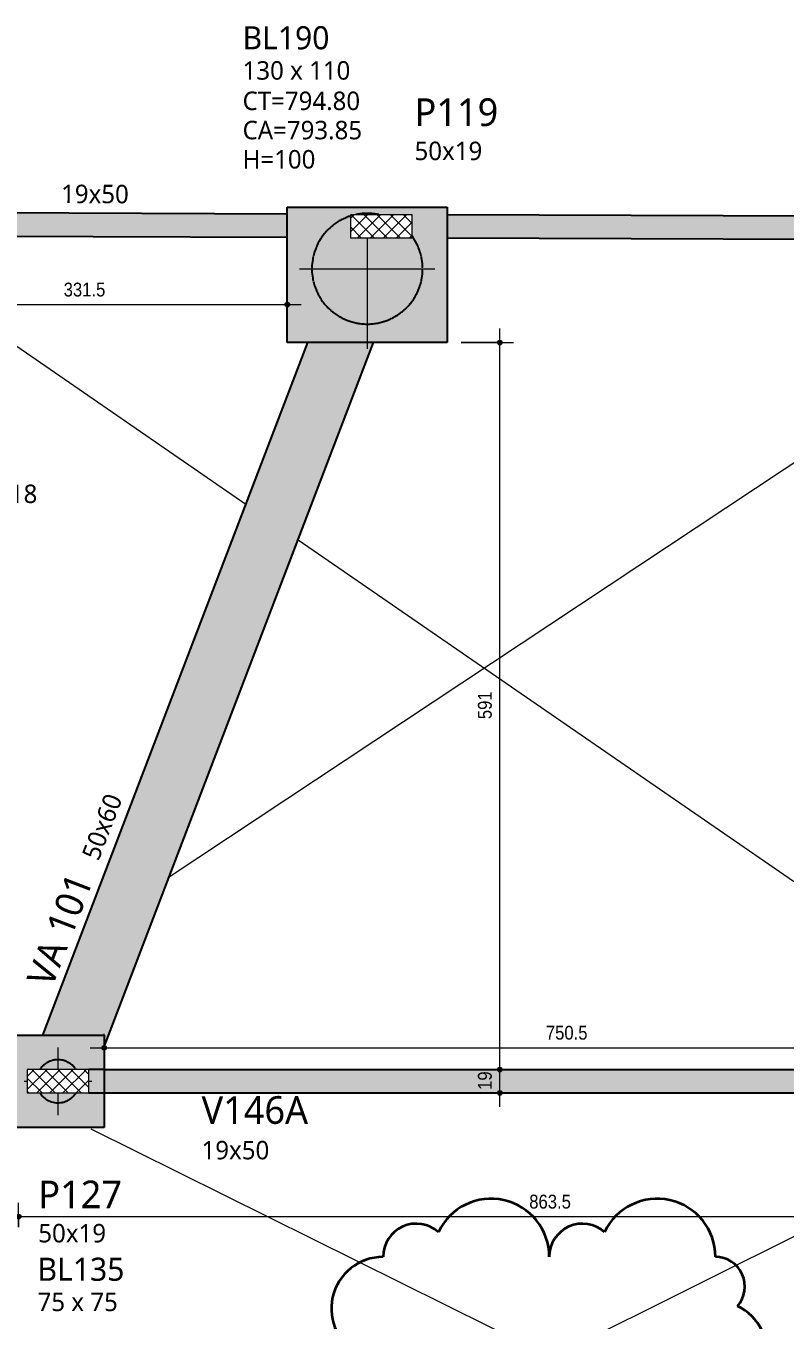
# Model space of a CAD drawing. Extents: x -2131 to 52870, y -3196 to 88043.
# Drawn here: x 44712 to 45329, y 953 to 2006 of the extents above; entities that cross this region are included whole.
import ezdxf

# ---------------------------------------------------------------- set-up
doc = ezdxf.new("R2010")
doc.units = 0
doc.linetypes.add('Hidden', pattern=[0.714375, 0.47625, -0.238125])
doc.linetypes.add('Traço', pattern=[0.635, 0.3175, -0.3175])
for name, color, linetype, lineweight in [('A-ANNO-DIMS', 7, 'Continuous', 9), ('A-ANNO-DIMS-75', 7, 'Continuous', 9), ('A-DETL-GENF', 7, 'Continuous', 18), ('A-GENM-IDEN', 7, 'Continuous', 9), ('S-BEAM', 7, 'Continuous', 25), ('S-BEAM-HDLN', 7, 'Traço', 25), ('S-BEAM-IDEN', 7, 'Continuous', 9), ('S-COLS-IDEN', 7, 'Continuous', 9), ('S-FNDN', 7, 'Continuous', 25), ('S-FNDN-HDLN', 7, 'Traço', 18), ('S-FNDN-IDEN', 7, 'Continuous', 9)]:
    doc.layers.add(name, color=color, linetype=linetype, lineweight=lineweight)
doc.layers.add('A-DETL', color=7, linetype='Continuous', lineweight=18, true_color=0x00a600)
doc.layers.add('G-ANNO-REVC', color=1, linetype='Continuous', lineweight=35, true_color=0xff0000)
doc.styles.add('Fira Sans_3', font='', dxfattribs={"width": 0.9, "height": 11.25})
doc.styles.add('Gadugi', font='gadugi.ttf', dxfattribs={"height": 15})
doc.styles.add('Gadugi_6', font='gadugi.ttf', dxfattribs={"height": 22.5})
doc.styles.add('Gadugi_8', font='gadugi.ttf', dxfattribs={"height": 18.75})
doc.styles.get('Fira Sans_3').set_extended_font_data('Fira Sans')
doc.dimstyles.new('PED_1_5mm_ESQ_7', dxfattribs={"dimscale": 30.48, "dimtxt": 15.344768, "dimasz": 0.492126, "dimexe": 0.369094, "dimexo": 0.369094, "dimgap": 0.073819, "dimtad": 1, "dimdec": 1, "dimrnd": 0.5, "dimdsep": 46, "dimtxsty": 'Fira Sans_3', "dimblk1": 'DOTSMALL', "dimblk2": 'DOTSMALL', "dimsah": 1, "dimcen": 0.09, "dimdle": 0.369094, "dimazin": 0, "dimtfac": 1, "dimtdec": 4, "dimtix": 1, "dimtmove": 0, "dimatfit": 3, "dimfxl": 1, "dimtvp": 1, "dimtolj": 1, "dimtzin": 0, "dimarcsym": 2})
pattern_1 = [(45, (44240.043, 0), (-5.3033, 5.3033), []), (135, (44240.043, 0), (-5.3033, -5.3033), [])]

# ---------------------------------------------------------------- blocks, each defined once
blk = doc.blocks.new('PED_BLRET-1EST_R01_2019 - 75x75x65-V23-PL C 001 - FORMA DO TÉRREO')
at = {"layer": 'S-FNDN', "linetype": 'Hidden', "lineweight": 18}
for p, q in [((0, 27.5), (0, 9.5)), ((-27.5, 0), (-25, 0)), ((25, 0), (27.5, 0)), ((0, -9.5), (0, -27.5))]:
    blk.add_line(p, q, dxfattribs=at)
at = {"layer": 'S-FNDN-HDLN'}
for start, end in [(33.0283, 146.805), (213.1954, 326.9713)]:
    blk.add_arc((0, 0), 17.5, start, end, dxfattribs=at)
blk = doc.blocks.new('PED_BLRET-1EST_EXCENTRICA_R01_2019 - 110x130x100-3841337-PL C 001 - FORMA DO TÉRREO')
at = {"layer": 'S-FNDN', "linetype": 'Hidden', "lineweight": 18}
for p, q in [((0, 45), (0, 43.9)), ((0, 25.2), (0, -65)), ((-55, 0), (55, 0))]:
    blk.add_line(p, q, dxfattribs=at)
at = {"layer": 'S-FNDN-HDLN'}
for start, end in [(107.8316, 360), (78.0168, 101.9832), (360, 35.7644)]:
    blk.add_arc((0, 0), 45, start, end, dxfattribs=at)
blk = doc.blocks.new('DIMBLOCK471-PL C 001 - FORMA DO TÉRREO')
at = {"layer": 'A-ANNO-DIMS-75', "transparency": 16777216}
h = blk.add_hatch(color=256, dxfattribs=at)
edge = h.paths.add_edge_path(flags=0)
edge.add_arc((44705.7, 1037.6), 1.88, 0, 360)
h = blk.add_hatch(color=256, dxfattribs=at)
edge = h.paths.add_edge_path(flags=0)
edge.add_arc((45569.2, 1037.6), 1.88, 0, 360)
for p, q in [((44705.7, 1029), (44705.7, 1048.9)), ((45569.2, 1029), (45569.2, 1048.9)), ((44705.7, 1037.6), (45569.2, 1037.6)), ((44705.7, 1037.6), (44705.7, 1029)), ((45569.2, 1037.6), (45569.2, 1029))]:
    blk.add_line(p, q, dxfattribs=at)
for centre in [(44705.7, 1037.6), (45569.2, 1037.6)]:
    blk.add_circle(centre, 1.88, dxfattribs=at)
at = {"layer": 'A-ANNO-DIMS-75', "color": 0, "transparency": 16777216, "insert": (45120.6, 1055.4), "char_height": 11.25, "width": 40.369, "attachment_point": 1, "line_spacing_factor": 1.049215, "style": 'Fira Sans_3'}
blk.add_mtext('863.5', dxfattribs=at)
blk = doc.blocks.new('_DotSmall')
at = {"color": 0, "linetype": 'ByBlock', "const_width": 0.5}
blk.add_lwpolyline([(-0.0625, 0, 1), (0.0625, 0, 1)], format="xyb", close=True, dxfattribs=at)
blk = doc.blocks.new('DIMBLOCK484-PL C 001 - FORMA DO TÉRREO')
at = {"layer": 'A-ANNO-DIMS-75', "transparency": 16777216}
h = blk.add_hatch(color=256, dxfattribs=at)
edge = h.paths.add_edge_path(flags=0)
edge.add_arc((44592.3, 1779.1), 1.88, 0, 360)
h = blk.add_hatch(color=256, dxfattribs=at)
edge = h.paths.add_edge_path(flags=0)
edge.add_arc((44924, 1779.1), 1.88, 0, 360)
for p, q in [((44592.3, 1770.5), (44592.3, 1790.3)), ((44924, 1770.5), (44924, 1790.3)), ((44581.1, 1779.1), (44935.3, 1779.1)), ((44592.3, 1779.1), (44592.3, 1770.5)), ((44924, 1779.1), (44924, 1770.5))]:
    blk.add_line(p, q, dxfattribs=at)
for centre in [(44592.3, 1779.1), (44924, 1779.1)]:
    blk.add_circle(centre, 1.88, dxfattribs=at)
at = {"layer": 'A-ANNO-DIMS-75', "color": 0, "transparency": 16777216, "insert": (44742.3, 1796.9), "char_height": 11.25, "width": 38.008, "attachment_point": 1, "line_spacing_factor": 1.049215, "style": 'Fira Sans_3'}
blk.add_mtext('331.5', dxfattribs=at)
blk = doc.blocks.new('DIMBLOCK486-PL C 001 - FORMA DO TÉRREO')
at = {"layer": 'A-ANNO-DIMS-75', "transparency": 16777216}
h = blk.add_hatch(color=256, dxfattribs=at)
edge = h.paths.add_edge_path(flags=0)
edge.add_arc((44775.2, 1174.8), 1.88, 0, 360)
h = blk.add_hatch(color=256, dxfattribs=at)
edge = h.paths.add_edge_path(flags=0)
edge.add_arc((45525.7, 1174.8), 1.88, 0, 360)
for p, q in [((44775.2, 1166.2), (44775.2, 1186.1)), ((45525.7, 1166.2), (45525.7, 1186.1)), ((44763.9, 1174.8), (45536.9, 1174.8)), ((44775.2, 1174.8), (44775.2, 1166.2)), ((45525.7, 1174.8), (45525.7, 1166.2))]:
    blk.add_line(p, q, dxfattribs=at)
for centre in [(44775.2, 1174.8), (45525.7, 1174.8)]:
    blk.add_circle(centre, 1.88, dxfattribs=at)
at = {"layer": 'A-ANNO-DIMS-75', "color": 0, "transparency": 16777216, "insert": (45134.1, 1192.7), "char_height": 11.25, "width": 39.188, "attachment_point": 1, "line_spacing_factor": 1.049215, "style": 'Fira Sans_3'}
blk.add_mtext('750.5', dxfattribs=at)
blk = doc.blocks.new('DIMBLOCK487-PL C 001 - FORMA DO TÉRREO')
at = {"layer": 'A-ANNO-DIMS-75', "transparency": 16777216}
h = blk.add_hatch(color=256, dxfattribs=at)
edge = h.paths.add_edge_path(flags=0)
edge.add_arc((45096.7, 1157.1), 1.88, 0, 360)
h = blk.add_hatch(color=256, dxfattribs=at)
edge = h.paths.add_edge_path(flags=0)
edge.add_arc((45096.7, 1138.1), 1.88, 0, 360)
for p, q in [((45105.3, 1157.1), (45085.4, 1157.1)), ((45096.7, 1126.9), (45096.7, 1157.1)), ((45096.7, 1157.1), (45105.3, 1157.1)), ((45105.3, 1138.1), (45085.4, 1138.1)), ((45096.7, 1138.1), (45105.3, 1138.1))]:
    blk.add_line(p, q, dxfattribs=at)
for centre in [(45096.7, 1157.1), (45096.7, 1138.1)]:
    blk.add_circle(centre, 1.88, dxfattribs=at)
at = {"layer": 'A-ANNO-DIMS-75', "color": 0, "transparency": 16777216, "insert": (45078.9, 1140.6), "char_height": 11.25, "width": 16.761, "attachment_point": 1, "rotation": 90, "line_spacing_factor": 1.049215, "style": 'Fira Sans_3'}
blk.add_mtext('19', dxfattribs=at)
blk = doc.blocks.new('DIMBLOCK488-PL C 001 - FORMA DO TÉRREO')
at = {"layer": 'A-ANNO-DIMS-75', "transparency": 16777216}
h = blk.add_hatch(color=256, dxfattribs=at)
edge = h.paths.add_edge_path(flags=0)
edge.add_arc((45096.7, 1748.2), 1.88, 0, 360)
h = blk.add_hatch(color=256, dxfattribs=at)
edge = h.paths.add_edge_path(flags=0)
edge.add_arc((45096.7, 1157.1), 1.88, 0, 360)
for p, q in [((45096.7, 1157.1), (45096.7, 1759.5)), ((45065.3, 1748.2), (45107.9, 1748.2)), ((45096.7, 1748.2), (45065.3, 1748.2)), ((45105.3, 1157.1), (45085.4, 1157.1)), ((45096.7, 1157.1), (45105.3, 1157.1))]:
    blk.add_line(p, q, dxfattribs=at)
for centre in [(45096.7, 1748.2), (45096.7, 1157.1)]:
    blk.add_circle(centre, 1.88, dxfattribs=at)
at = {"layer": 'A-ANNO-DIMS-75', "color": 0, "transparency": 16777216, "insert": (45078.9, 1442), "char_height": 11.25, "width": 25.496, "attachment_point": 1, "rotation": 90, "line_spacing_factor": 1.049215, "style": 'Fira Sans_3'}
blk.add_mtext('591', dxfattribs=at)
blk = doc.blocks.new('Family - ___-3895432-PL C 001 - FORMA DO TÉRREO')
at = {"layer": 'G-ANNO-REVC'}
for centre, radius, start, end in [((849.6, 1004.8), 47.3, 360, 154.7912), ((984.6, 1004.8), 47.3, 0, 154.7912), ((788.8, 1004.8), 27, 48.1897, 180), ((923.8, 1004.8), 27, 48.1897, 180), ((761.8, 962.8), 42, 90, 244.7912), ((1031.8, 980.8), 24, 318.1897, 90), ((1031.8, 926.8), 42, 270, 64.7912), ((761.8, 908.8), 24, 138.1897, 270), ((809.1, 884.8), 47.3, 180, 334.7912), ((869.8, 884.8), 27, 228.1897, 360), ((944.1, 884.8), 47.3, 180, 334.7912), ((1004.8, 884.8), 27, 228.1897, 360)]:
    blk.add_arc(centre, radius, start, end, dxfattribs=at)

msp = doc.modelspace()

# ---------------------------------------------------------------- hatches: boundary and pattern name
at = {"layer": 'A-DETL-GENF', "true_color": 0x0000ff}
h = msp.add_hatch(dxfattribs=at)
h.set_pattern_fill('FP_9', color=5, style=0, pattern_type=2)
h.set_pattern_definition(pattern_1)
h.paths.add_polyline_path([(44976.448, 1833.448), (45025.395, 1833.448), (45025.395, 1852.114), (44975.269, 1852.114), (44975.269, 1833.448)], flags=0)
h = msp.add_hatch(dxfattribs=at)
h.set_pattern_fill('FP_9', color=5, style=0, pattern_type=2)
h.set_pattern_definition(pattern_1)
h.paths.add_polyline_path([(44735.133, 1138.119), (44762.678, 1138.119), (44762.678, 1157.119), (44712.678, 1157.119), (44712.678, 1138.119), (44730.082, 1138.119)], flags=0)
at = {"layer": 'S-BEAM', "true_color": 0xf09862}
for points in [[(44924.017, 1833.867), (44924.017, 1852.867), (44592.312, 1854.119), (44592.312, 1835.165), (44775.178, 1834.45)], [(45493.215, 1831.64), (45493.215, 1850.64), (45054.017, 1852.359), (45054.017, 1833.359), (45234.544, 1832.652)], [(45525.687, 1138.119), (45525.687, 1157.119), (44775.178, 1157.119), (44775.178, 1138.119), (45525.109, 1138.119)]]:
    msp.add_hatch(color=21, dxfattribs=at).paths.add_polyline_path(points, flags=0)
at = {"layer": 'S-BEAM', "true_color": 0xa7d7e1}
msp.add_hatch(color=9, dxfattribs=at).paths.add_polyline_path([(44775.178, 1175.677), (44994.194, 1748.2), (44940.661, 1748.2), (44725.257, 1185.119), (44775.178, 1185.119)], flags=0)
at = {"layer": 'S-FNDN', "true_color": 0xf09862}
h = msp.add_hatch(color=21, dxfattribs=at)
h.paths.add_polyline_path([(44962.699, 1748.2), (45054.017, 1748.2), (45054.017, 1858.2), (44924.017, 1858.2), (44924.017, 1748.2), (44944.017, 1748.2)], flags=0)
h.paths.add_polyline_path([(44985.301, 1763.354), (44977.971, 1764.577), (44970.941, 1766.99), (44964.405, 1770.528), (44958.54, 1775.092), (44953.506, 1780.56), (44949.441, 1786.782), (44946.456, 1793.589), (44944.631, 1800.793), (44944.017, 1808.2), (44944.631, 1815.607), (44946.456, 1822.812), (44949.441, 1829.618), (44953.506, 1835.84), (44958.54, 1841.308), (44964.405, 1845.873), (44970.941, 1849.41), (44975.269, 1850.896), (44975.269, 1852.114), (44979.713, 1852.114), (44985.301, 1853.046), (44992.733, 1853.046), (44998.322, 1852.114), (45025.395, 1852.114), (45025.395, 1834.514), (45028.594, 1829.618), (45031.579, 1822.812), (45033.404, 1815.607), (45034.017, 1808.2), (45033.404, 1800.793), (45031.579, 1793.589), (45028.594, 1786.782), (45024.529, 1780.56), (45019.495, 1775.092), (45013.63, 1770.528), (45007.094, 1766.99), (45000.064, 1764.577), (44992.733, 1763.354)], flags=0)
h = msp.add_hatch(color=21, dxfattribs=at)
h.paths.add_polyline_path([(44985.301, 1763.354), (44992.733, 1763.354), (45000.064, 1764.577), (45007.094, 1766.99), (45013.63, 1770.528), (45019.495, 1775.092), (45024.529, 1780.56), (45028.594, 1786.782), (45031.579, 1793.589), (45033.404, 1800.793), (45034.017, 1808.2), (45033.404, 1815.607), (45031.579, 1822.812), (45028.594, 1829.618), (45025.395, 1834.514), (45025.395, 1833.448), (44975.269, 1833.448), (44975.269, 1850.896), (44970.941, 1849.41), (44964.405, 1845.873), (44958.54, 1841.308), (44953.506, 1835.84), (44949.441, 1829.618), (44946.456, 1822.812), (44944.631, 1815.607), (44944.017, 1808.2), (44944.631, 1800.793), (44946.456, 1793.589), (44949.441, 1786.782), (44953.506, 1780.56), (44958.54, 1775.092), (44964.405, 1770.528), (44970.941, 1766.99), (44977.971, 1764.577)], flags=0)
h.paths.add_polyline_path([(44996.556, 1852.114), (44998.322, 1852.114), (44992.733, 1853.046), (44985.301, 1853.046), (44979.713, 1852.114), (44994.194, 1852.114)], flags=0)
at = {"layer": 'S-FNDN', "true_color": 0xa7d7e1}
h = msp.add_hatch(color=9, dxfattribs=at)
h.paths.add_polyline_path([(44754.582, 1110.119), (44775.178, 1110.119), (44775.178, 1185.119), (44700.178, 1185.119), (44700.178, 1110.119), (44752.834, 1110.119)], flags=0)
h.paths.add_polyline_path([(44737.678, 1130.119), (44733.149, 1130.716), (44728.928, 1132.464), (44725.257, 1135.306), (44723.098, 1138.119), (44712.678, 1138.119), (44712.678, 1157.119), (44723.098, 1157.119), (44725.304, 1159.994), (44728.928, 1162.775), (44733.149, 1164.523), (44737.678, 1165.119), (44742.208, 1164.523), (44746.428, 1162.775), (44750.053, 1159.994), (44752.258, 1157.119), (44762.678, 1157.119), (44762.678, 1138.119), (44752.258, 1138.119), (44750.053, 1135.245), (44746.428, 1132.464), (44742.208, 1130.716)], flags=0)
h = msp.add_hatch(color=9, dxfattribs=at)
h.paths.add_polyline_path([(44737.678, 1130.119), (44742.208, 1130.716), (44746.428, 1132.464), (44750.053, 1135.245), (44752.258, 1138.119), (44723.098, 1138.119), (44725.304, 1135.245), (44728.928, 1132.464), (44733.149, 1130.716)], flags=0)
h.paths.add_polyline_path([(44744.192, 1157.119), (44752.258, 1157.119), (44750.053, 1159.994), (44746.428, 1162.775), (44742.208, 1164.523), (44737.678, 1165.119), (44733.149, 1164.523), (44728.928, 1162.775), (44725.257, 1159.932), (44723.098, 1157.119), (44742.208, 1157.119)], flags=0)

# ---------------------------------------------------------------- linework, layer by layer
at = {"layer": 'A-DETL', "color": 7}
for p, q in [((45025.395, 1852.114), (44975.269, 1852.114)), ((44975.269, 1852.114), (44975.269, 1833.448)), ((45025.395, 1833.448), (45025.395, 1852.114)), ((44975.269, 1833.448), (45025.395, 1833.448)), ((44762.678, 1157.119), (44712.678, 1157.119)), ((44712.678, 1157.119), (44712.678, 1138.119)), ((44762.678, 1138.119), (44762.678, 1157.119)), ((44712.678, 1138.119), (44762.678, 1138.119))]:
    msp.add_line(p, q, dxfattribs=at)
at = {"layer": 'A-DETL', "color": 9, "true_color": 0xc0c0c0}
for p, q in [((44592.437, 1822.332), (44890.427, 1616.885)), ((44827.996, 1313.746), (45498.215, 1758.395)), ((44932.788, 1587.679), (45493.311, 1201.23)), ((44758.555, 733.511), (45525.687, 1116.406)), ((44764.294, 1109.027), (45508.191, 739.802))]:
    msp.add_line(p, q, dxfattribs=at)
at = {"layer": 'S-BEAM'}
for p, q in [((44592.295, 1854.165), (44924.017, 1852.867)), ((45054.017, 1852.359), (45493.215, 1850.64)), ((44592.312, 1835.165), (44924.017, 1833.867)), ((45054.017, 1833.359), (45493.215, 1831.64)), ((44725.257, 1185.119), (44940.661, 1748.2)), ((44775.183, 1175.69), (44994.194, 1748.2)), ((44775.178, 1157.119), (45525.687, 1157.119)), ((44775.178, 1138.119), (45525.687, 1138.119))]:
    msp.add_line(p, q, dxfattribs=at)
at = {"layer": 'S-BEAM-HDLN', "linetype": 'Continuous'}
for p, q in [((44775.178, 1157.119), (44762.678, 1157.119)), ((44762.678, 1138.119), (44775.178, 1138.119))]:
    msp.add_line(p, q, dxfattribs=at)
at = {"layer": 'S-FNDN'}
for p, q in [((44924.017, 1748.2), (44924.017, 1858.2)), ((44924.017, 1858.2), (45054.017, 1858.2)), ((45054.017, 1858.2), (45054.017, 1748.2)), ((45054.017, 1748.2), (44924.017, 1748.2)), ((44700.178, 1185.119), (44775.178, 1185.119)), ((44775.178, 1185.119), (44775.178, 1110.119)), ((44775.178, 1110.119), (44700.178, 1110.119))]:
    msp.add_line(p, q, dxfattribs=at)
for centre, radius, start, end in [((44989.017, 1808.2), 45, 97.608528, 101.934845), ((44989.017, 1808.2), 45, 92.3119, 97.446385), ((44989.017, 1808.2), 45, 87.833212, 92.166788), ((44989.017, 1808.2), 45, 82.553615, 87.6881), ((44989.017, 1808.2), 45, 78.065155, 82.391472), ((44989.017, 1808.2), 45, 131.314181, 136.574773), ((44989.017, 1808.2), 45, 127.018322, 131.211933), ((44989.017, 1808.2), 45, 121.56668, 126.767885), ((44989.017, 1808.2), 45, 117.194582, 121.456293), ((44989.017, 1808.2), 45, 111.817519, 116.982638), ((44989.017, 1808.2), 45, 107.850884, 111.697573), ((44989.017, 1808.2), 45, 146.815358, 150.716513), ((44989.017, 1808.2), 45, 141.060406, 146.421915), ((44989.017, 1808.2), 45, 136.880819, 140.965172), ((44989.017, 1808.2), 45, 33.578085, 35.875723), ((44989.017, 1808.2), 45, 29.283487, 33.184642), ((44989.017, 1808.2), 45, 160.550107, 166.559431), ((44989.017, 1808.2), 45, 156.908459, 160.466344), ((44989.017, 1808.2), 45, 150.805641, 156.357685), ((44989.017, 1808.2), 45, 23.642315, 29.194359), ((44989.017, 1808.2), 45, 19.533656, 23.091541), ((44989.017, 1808.2), 45, 13.440569, 19.449893), ((44989.017, 1808.2), 45, 170.293978, 178.623182), ((44989.017, 1808.2), 45, 167.477335, 170.214963), ((44989.017, 1808.2), 45, 9.785037, 12.522665), ((44989.017, 1808.2), 45, 1.376818, 9.706022), ((44989.017, 1808.2), 45, 181.376818, 189.706022), ((44989.017, 1808.2), 45, 189.785037, 192.522665), ((44989.017, 1808.2), 45, 347.477335, 350.214963), ((44989.017, 1808.2), 45, 350.293978, 358.623182), ((44989.017, 1808.2), 45, 193.440569, 199.449893), ((44989.017, 1808.2), 45, 199.533656, 203.091541), ((44989.017, 1808.2), 45, 203.642315, 209.194359), ((44989.017, 1808.2), 45, 330.805641, 336.357685), ((44989.017, 1808.2), 45, 336.908459, 340.466344), ((44989.017, 1808.2), 45, 340.550107, 346.559431), ((44989.017, 1808.2), 45, 209.283487, 213.184642), ((44989.017, 1808.2), 45, 213.578085, 218.939594), ((44989.017, 1808.2), 45, 219.034828, 223.119181), ((44989.017, 1808.2), 45, 316.880819, 320.965172), ((44989.017, 1808.2), 45, 321.060406, 326.421915), ((44989.017, 1808.2), 45, 326.815358, 330.716513), ((44989.017, 1808.2), 45, 223.425227, 228.685819), ((44989.017, 1808.2), 45, 228.788067, 232.981678), ((44989.017, 1808.2), 45, 233.232115, 238.43332), ((44989.017, 1808.2), 45, 238.543707, 242.805418), ((44989.017, 1808.2), 45, 243.017362, 248.182481), ((44989.017, 1808.2), 45, 291.817519, 296.982638), ((44989.017, 1808.2), 45, 297.194582, 301.456293), ((44989.017, 1808.2), 45, 301.56668, 306.767885), ((44989.017, 1808.2), 45, 307.018322, 311.211933), ((44989.017, 1808.2), 45, 311.314181, 316.574773), ((44989.017, 1808.2), 45, 248.302427, 252.605939), ((44989.017, 1808.2), 45, 252.789659, 257.933827), ((44989.017, 1808.2), 45, 258.065155, 262.391472), ((44989.017, 1808.2), 45, 262.553615, 267.6881), ((44989.017, 1808.2), 45, 267.833212, 272.166788), ((44989.017, 1808.2), 45, 272.3119, 277.446385), ((44989.017, 1808.2), 45, 277.608528, 281.934845), ((44989.017, 1808.2), 45, 282.066173, 287.210341), ((44989.017, 1808.2), 45, 287.394061, 291.697573), ((44737.678, 1147.619), 17.5, 145.329992, 146.896438), ((44737.678, 1147.619), 17.5, 138.152629, 145.028135), ((44737.678, 1147.619), 17.5, 129.975247, 137.954346), ((44737.678, 1147.619), 17.5, 122.802733, 129.638009), ((44737.678, 1147.619), 17.5, 114.612756, 122.617122), ((44737.678, 1147.619), 17.5, 107.455346, 114.230684), ((44737.678, 1147.619), 17.5, 99.238838, 107.280864), ((44737.678, 1147.619), 17.5, 92.10996, 98.79812), ((44737.678, 1147.619), 17.5, 83.847156, 91.945327), ((44737.678, 1147.619), 17.5, 76.766172, 83.326441), ((44737.678, 1147.619), 17.5, 68.425752, 76.610317), ((44737.678, 1147.619), 17.5, 61.423657, 67.789461), ((44737.678, 1147.619), 17.5, 52.949031, 61.275673), ((44737.678, 1147.619), 17.5, 46.082149, 52.131084), ((44737.678, 1147.619), 17.5, 37.350479, 45.941261), ((44737.678, 1147.619), 17.5, 33.103562, 36.205501), ((44737.678, 1147.619), 17.5, 213.10399, 214.670008), ((44737.678, 1147.619), 17.5, 214.971865, 221.847371), ((44737.678, 1147.619), 17.5, 314.058739, 322.649521), ((44737.678, 1147.619), 17.5, 323.794499, 326.89601), ((44737.678, 1147.619), 17.5, 222.045654, 230.024753), ((44737.678, 1147.619), 17.5, 230.361991, 237.197267), ((44737.678, 1147.619), 17.5, 237.382878, 245.387244), ((44737.678, 1147.619), 17.5, 245.769316, 252.544654), ((44737.678, 1147.619), 17.5, 252.719136, 260.761162), ((44737.678, 1147.619), 17.5, 261.20188, 267.89004), ((44737.678, 1147.619), 17.5, 268.054673, 276.152844), ((44737.678, 1147.619), 17.5, 276.673559, 283.233828), ((44737.678, 1147.619), 17.5, 283.389683, 291.574248), ((44737.678, 1147.619), 17.5, 292.210539, 298.576343), ((44737.678, 1147.619), 17.5, 298.724327, 307.050969), ((44737.678, 1147.619), 17.5, 307.868916, 313.917851)]:
    msp.add_arc(centre, radius, start, end, dxfattribs=at)

# ---------------------------------------------------------------- block references
at = {"layer": 'G-ANNO-REVC'}
msp.add_blockref('Family - ___-3895432-PL C 001 - FORMA DO TÉRREO', (44240.043, 0), dxfattribs=at)
at = {"layer": 'S-FNDN', "linetype": 'Hidden', "lineweight": 18}
for name, p in [('PED_BLRET-1EST_EXCENTRICA_R01_2019 - 110x130x100-3841337-PL C 001 - FORMA DO TÉRREO', (44989.017, 1808.2)), ('PED_BLRET-1EST_R01_2019 - 75x75x65-V23-PL C 001 - FORMA DO TÉRREO', (44737.678, 1147.619))]:
    msp.add_blockref(name, p, dxfattribs=at)

# ---------------------------------------------------------------- texts
at = {"layer": 'A-GENM-IDEN', "insert": (44665.888, 1632.706), "char_height": 15, "width": 67.34175, "attachment_point": 1, "style": 'Gadugi'}
msp.add_mtext('25x18', dxfattribs=at)
at = {"layer": 'S-BEAM-IDEN', "attachment_point": 1}
for s, insert, char_height, width, rotation, style in [('19x50', (44740.227, 1876.599), 15, 67.34175, 359.775804, 'Gadugi'), ('50x60', (44756.628, 1331.515), 15, 67.34175, 69.065904, 'Gadugi'), ('VA 101', (44711.832, 1230.935), 22.5, 122.65819, 69.065904, 'Gadugi_6')]:
    msp.add_mtext(s, dxfattribs=dict(at, insert=insert, char_height=char_height, width=width, rotation=rotation, style=style))
for s, insert, char_height, width, style in [('V146A', (44854.343, 1135.478), 22.5, 111.83541, 'Gadugi_6'), ('19x50', (44854.343, 1099.147), 15, 67.34175, 'Gadugi')]:
    msp.add_mtext(s, dxfattribs=dict(at, insert=insert, char_height=char_height, width=width, style=style))
at = {"layer": 'S-COLS-IDEN', "attachment_point": 1}
for s, insert, char_height, width, style in [('P119', (45027.421, 1946.753), 22.5, 84.77845, 'Gadugi_6'), ('50x19', (45027.421, 1911.518), 15, 67.34175, 'Gadugi'), ('P127', (44721.709, 1066.856), 22.5, 84.77845, 'Gadugi_6'), ('50x19', (44721.709, 1031.622), 15, 67.34175, 'Gadugi')]:
    msp.add_mtext(s, dxfattribs=dict(at, insert=insert, char_height=char_height, width=width, style=style))
at = {"layer": 'S-FNDN-IDEN', "color": 5, "true_color": 0x0000ff, "char_height": 18.75, "width": 85.37972, "attachment_point": 1, "style": 'Gadugi_8'}
for s, insert in [('BL190', (44887.684, 2005.358)), ('BL135', (44721.093, 1004.176))]:
    msp.add_mtext(s, dxfattribs=dict(at, insert=insert))
at = {"layer": 'S-FNDN-IDEN', "char_height": 15, "attachment_point": 1, "style": 'Gadugi'}
for s, insert, width in [('130 x 110', (44887.684, 1976.945), 109.43034), ('CT=794.80', (44887.684, 1952.215), 122.05692), ('CA=793.85', (44887.684, 1928.436), 125.06325), ('H=100', (44887.684, 1904.691), 77.56327), ('75 x 75', (44721.093, 975.763), 81.77212)]:
    msp.add_mtext(s, dxfattribs=dict(at, insert=insert, width=width))

# ---------------------------------------------------------------- dimensions: what is measured, and where the dimension line sits
at = {"layer": 'A-ANNO-DIMS'}
for base, p1, p2, override, picture, middle in [((44924.017, 1779.068), (44592.312, 1781.72), (44924.017, 1781.72), {"dimpost": '<>', "dimfxl": 331.705146}, 'DIMBLOCK484-PL C 001 - FORMA DO TÉRREO', (44758.165, 1787.041)), ((45525.687, 1174.834), (44775.178, 1177.485), (45525.687, 1177.485), {"dimpost": '<>', "dimfxl": 750.509046}, 'DIMBLOCK486-PL C 001 - FORMA DO TÉRREO', (45150.433, 1182.807)), ((45569.189, 1037.619), (44705.68, 1040.271), (45569.189, 1040.271), {"dimpost": '<>', "dimfxl": 863.509269}, 'DIMBLOCK471-PL C 001 - FORMA DO TÉRREO', (45137.435, 1045.592))]:
    dim = msp.add_linear_dim(base=base, p1=p1, p2=p2, dimstyle='PED_1_5mm_ESQ_7', override=override, dxfattribs=at)
    dim.commit()
    dim.dimension.update_dxf_attribs({"geometry": picture, "text_midpoint": middle})
for base, p1, p2, override, picture, middle in [((45096.685, 1748.2), (45094.033, 1157.119), (45054.017, 1748.2), {"dimpost": '<>', "dimfxl": 592.433763}, 'DIMBLOCK488-PL C 001 - FORMA DO TÉRREO', (45088.63, 1452.66)), ((45096.685, 1157.119), (45094.033, 1138.119), (45094.033, 1157.119), {"dimpost": '<>', "dimfxl": 19}, 'DIMBLOCK487-PL C 001 - FORMA DO TÉRREO', (45088.63, 1147.619))]:
    dim = msp.add_linear_dim(base=base, p1=p1, p2=p2, angle=90, dimstyle='PED_1_5mm_ESQ_7', override=override, dxfattribs=at)
    dim.commit()
    dim.dimension.update_dxf_attribs({"geometry": picture, "text_midpoint": middle})

doc.saveas('drawing.dxf')
